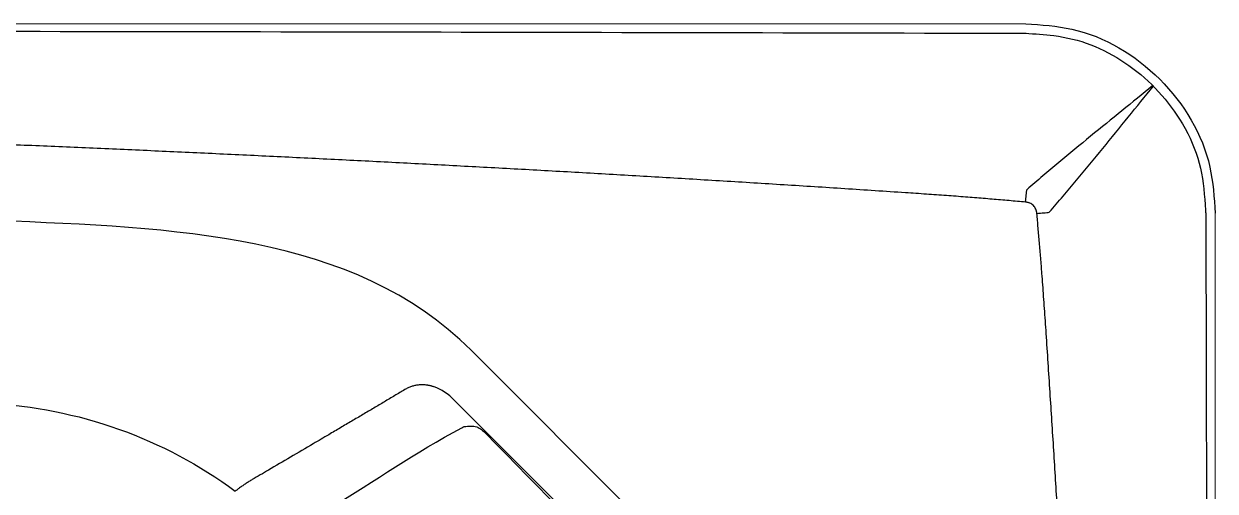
# Model space of a CAD drawing. Extents: x 528 to 612, y 788 to 934.
# Drawn here: x 594.16 to 612.38, y 882.19 to 889.34 of the extents above; entities that cross this region are included whole.
import ezdxf

# ---------------------------------------------------------------- set-up
doc = ezdxf.new("R2010")
doc.units = 0
doc.header["$MEASUREMENT"] = 0
doc.layers.add('1', color=4, linetype='Continuous')
doc.layers.add('JET', color=3, linetype='Continuous')

# ---------------------------------------------------------------- blocks, each defined once
blk = doc.blocks.new('Pillow Retg')
at = {"layer": '1'}
for points, knots in [([(0.428, 4.971), (0.583, 5.065), (0.863, 5.236), (1.309, 5.142), (1.832, 4.269), (2.308, 3.587), (2.691, 2.864), (2.696, 2.852)], [0, 0, 0, 0, 0.533921, 0.963649, 1.171047, 3.522005, 3.560627, 3.560627, 3.560627, 3.560627]), ([(-3.044, -2.672), (-3.051, -2.67), (-3.08, -2.662), (-3.724, -2.276), (-4.423, -1.955), (-4.975, -1.464), (-4.994, -1.448)], [11.621374, 11.621374, 11.621374, 11.621374, 11.643352, 11.711054, 13.84981, 13.926258, 13.926258, 13.926258, 13.926258])]:
    blk.add_open_spline(points, degree=3, knots=knots, dxfattribs=at)
for points in [[(-5.004, -1.096), (1.142, 4.968)], [(-4.93, -0.332), (0.428, 4.971)], [(2.696, 2.852), (2.692, 2.657), (2.591, 2.517)], [(-4.994, -1.448), (-5.184, -1.025), (-4.93, -0.332)], [(-2.591, -2.517), (-2.875, -2.694), (-3.044, -2.672)]]:
    blk.add_spline(points, degree=3, dxfattribs=at)
blk.add_open_spline([(2.591, 2.517), (0.864, 0.839), (-0.864, -0.839), (-2.591, -2.517)], degree=3, dxfattribs=at)
blk = doc.blocks.new('2018 FLASH')
at = {"layer": '1', "color": 6, "linetype": 'Continuous', "lineweight": 18}
for p, q in [((81.522, 84.42), (2.898, 84.42)), ((84.42, 2.898), (84.42, 81.522))]:
    blk.add_line(p, q, dxfattribs=at)
at = {"layer": '1', "linetype": 'Continuous', "lineweight": 25}
for p, q in [((81.519, 81.692), (81.536, 81.882)), ((73.035, 79.427), (79.427, 73.035)), ((78.658, 72.784), (72.784, 78.658))]:
    blk.add_line(p, q, dxfattribs=at)
blk.add_ellipse((72.436, 77.45), major_axis=(-0.221, 1.44), ratio=0.581848, start_param=5.612669, end_param=5.984135, dxfattribs=at)
at = {"layer": '1', "color": 6}
blk.add_spline([(81.522, 84.42), (82.229, 84.338), (83.571, 83.571), (84.338, 82.229), (84.42, 81.522)], degree=3, dxfattribs=at)
at = {"layer": '1', "linetype": 'Continuous', "lineweight": 25}
for points, knots in [([(2.894, 84.275), (2.951, 84.277), (2.954, 84.277), (2.96, 84.277), (2.97, 84.277), (2.992, 84.277), (3.037, 84.277), (3.126, 84.277), (3.305, 84.278), (3.663, 84.278), (4.379, 84.28), (5.81, 84.283), (7.037, 84.286), (9.491, 84.291), (11.127, 84.294), (16.035, 84.303), (19.307, 84.308), (25.851, 84.315), (29.122, 84.318), (35.666, 84.321), (42.21, 84.323), (48.754, 84.321), (55.298, 84.318), (58.569, 84.315), (65.113, 84.308), (68.385, 84.303), (74.929, 84.291), (78.201, 84.284), (81.526, 84.275)], [0, 0, 0, 0, 0.000122, 0.000122, 0.000244, 0.000488, 0.000977, 0.001953, 0.003906, 0.007812, 0.015625, 0.03125, 0.0625, 0.0625, 0.125, 0.125, 0.25, 0.25, 0.375, 0.375, 0.5, 0.625, 0.625, 0.75, 0.75, 0.875, 0.875, 1, 1, 1, 1]), ([(83.464, 83.474), (83.309, 83.347), (83.152, 83.219), (82.835, 82.962), (82.675, 82.833), (82.353, 82.569), (82.19, 82.435), (81.864, 82.162), (81.7, 82.024), (81.536, 81.882)], [0, 0, 0, 0, 0.25, 0.25, 0.5, 0.5, 0.75, 0.75, 1, 1, 1, 1]), ([(81.882, 81.536), (82.024, 81.7), (82.162, 81.864), (82.435, 82.19), (82.569, 82.353), (82.833, 82.675), (82.962, 82.835), (83.219, 83.152), (83.347, 83.309), (83.474, 83.464)], [0, 0, 0, 0, 0.25, 0.25, 0.5, 0.5, 0.75, 0.75, 1, 1, 1, 1]), ([(79.681, 81.835), (79.526, 81.845), (79.217, 81.866), (78.753, 81.896), (78.289, 81.926), (77.824, 81.955), (77.359, 81.984), (76.895, 82.013), (76.429, 82.041), (75.964, 82.069), (75.499, 82.096), (75.033, 82.123), (74.567, 82.15), (74.101, 82.176), (73.634, 82.202), (73.167, 82.227), (72.7, 82.252), (72.233, 82.277), (71.766, 82.302), (71.298, 82.325), (70.831, 82.349), (70.363, 82.372), (69.894, 82.395), (69.426, 82.417), (68.957, 82.439), (68.488, 82.461), (68.019, 82.482), (67.55, 82.503), (67.08, 82.524), (66.61, 82.544), (66.14, 82.563), (65.67, 82.583), (65.2, 82.602), (64.729, 82.62), (64.258, 82.638), (63.787, 82.656), (63.315, 82.673), (62.844, 82.69), (62.372, 82.707), (61.9, 82.723), (61.428, 82.739), (60.334, 82.775), (58.618, 82.827), (56.278, 82.888), (53.932, 82.939), (50.807, 82.996), (46.899, 83.042), (42.21, 83.061), (37.52, 83.042), (33.612, 82.996), (30.487, 82.939), (28.142, 82.888), (25.801, 82.827), (23.943, 82.77), (22.565, 82.725), (21.666, 82.694), (20.767, 82.661), (19.87, 82.627), (18.974, 82.592), (18.078, 82.555), (17.183, 82.517), (16.289, 82.477), (15.395, 82.436), (14.503, 82.394), (13.611, 82.35), (12.72, 82.305), (11.83, 82.259), (10.941, 82.211), (10.053, 82.161), (9.165, 82.11), (8.278, 82.058), (7.392, 82.005), (6.507, 81.95), (5.623, 81.893), (5.033, 81.855), (4.739, 81.835)], [0, 0, 0, 0, 0.006197, 0.012398, 0.0186, 0.024806, 0.031014, 0.037224, 0.043438, 0.049654, 0.055873, 0.062094, 0.068318, 0.074545, 0.080774, 0.087006, 0.093241, 0.099478, 0.105719, 0.111962, 0.118207, 0.124456, 0.130707, 0.13696, 0.143217, 0.149476, 0.155738, 0.162003, 0.16827, 0.174541, 0.180814, 0.18709, 0.193368, 0.199649, 0.205933, 0.21222, 0.21851, 0.224802, 0.231098, 0.237396, 0.243697, 0.25, 0.281157, 0.312375, 0.343656, 0.375, 0.437416, 0.5, 0.562583, 0.625, 0.656344, 0.687624, 0.718843, 0.75, 0.762004, 0.773999, 0.785983, 0.797957, 0.809921, 0.821875, 0.833819, 0.845753, 0.857677, 0.869591, 0.881495, 0.89339, 0.905274, 0.917149, 0.929014, 0.940869, 0.952714, 0.96455, 0.976376, 0.988193, 1, 1, 1, 1]), ([(81.519, 81.692), (81.477, 81.695), (81.393, 81.703), (81.265, 81.715), (81.136, 81.726), (81.005, 81.737), (80.872, 81.748), (80.737, 81.759), (80.549, 81.774), (80.304, 81.792), (79.997, 81.814), (79.788, 81.828), (79.681, 81.835)], [0, 0, 0, 0, 0.06824, 0.137542, 0.207907, 0.279335, 0.351826, 0.425381, 0.5, 0.658475, 0.82514, 1, 1, 1, 1]), ([(81.692, 81.519), (81.691, 81.522), (81.691, 81.528), (81.689, 81.538), (81.687, 81.547), (81.685, 81.557), (81.682, 81.566), (81.679, 81.574), (81.672, 81.591), (81.66, 81.613), (81.639, 81.639), (81.613, 81.661), (81.589, 81.674), (81.568, 81.682), (81.552, 81.686), (81.536, 81.69), (81.524, 81.691), (81.519, 81.692)], [0, 0, 0, 0, 0.036742, 0.073032, 0.108939, 0.144533, 0.179885, 0.21507, 0.250161, 0.377079, 0.500004, 0.623362, 0.749878, 0.810464, 0.872086, 0.935141, 1, 1, 1, 1]), ([(81.692, 81.519), (81.728, 81.522), (81.764, 81.525), (81.83, 81.531), (81.859, 81.534), (81.882, 81.536)], [0, 0, 0, 0, 0.5, 0.5, 1, 1, 1, 1]), ([(81.835, 79.681), (81.831, 79.746), (81.822, 79.874), (81.809, 80.063), (81.796, 80.247), (81.783, 80.426), (81.768, 80.622), (81.751, 80.837), (81.732, 81.07), (81.712, 81.296), (81.698, 81.445), (81.692, 81.519)], [0, 0, 0, 0, 0.105898, 0.208846, 0.308846, 0.405897, 0.5, 0.629883, 0.75651, 0.879881, 1, 1, 1, 1]), ([(84.277, 81.473), (84.277, 81.469), (84.277, 81.466), (84.277, 81.46), (84.277, 81.45), (84.277, 81.428), (84.277, 81.383), (84.277, 81.294), (84.278, 81.115), (84.278, 80.757), (84.28, 80.041), (84.283, 78.61), (84.286, 77.383), (84.291, 74.929), (84.294, 73.293), (84.303, 68.385), (84.308, 65.113), (84.315, 58.569), (84.318, 55.298), (84.321, 48.754), (84.323, 42.21), (84.321, 35.666), (84.318, 29.122), (84.315, 25.851), (84.308, 19.307), (84.303, 16.035), (84.291, 9.491), (84.284, 6.219), (84.277, 2.947)], [0, 0, 0, 0, 0.000122, 0.000122, 0.000244, 0.000488, 0.000977, 0.001953, 0.003906, 0.007812, 0.015625, 0.03125, 0.0625, 0.0625, 0.125, 0.125, 0.25, 0.25, 0.375, 0.375, 0.5, 0.625, 0.625, 0.75, 0.75, 0.875, 0.875, 1, 1, 1, 1]), ([(83.05, 39.885), (83.051, 40.052), (83.052, 40.386), (83.053, 40.886), (83.054, 41.387), (83.055, 41.887), (83.055, 42.387), (83.054, 42.887), (83.054, 43.387), (83.052, 43.887), (83.051, 44.386), (83.049, 44.885), (83.046, 45.385), (83.043, 45.884), (83.04, 46.382), (83.036, 46.881), (83.032, 47.38), (83.028, 47.878), (83.023, 48.376), (83.017, 48.875), (83.011, 49.372), (83.005, 49.87), (82.998, 50.368), (82.991, 50.865), (82.984, 51.363), (82.976, 51.86), (82.967, 52.357), (82.959, 52.854), (82.949, 53.351), (82.94, 53.847), (82.93, 54.344), (82.919, 54.84), (82.908, 55.336), (82.897, 55.832), (82.885, 56.328), (82.873, 56.823), (82.86, 57.319), (82.847, 57.814), (82.834, 58.309), (82.82, 58.804), (82.805, 59.299), (82.787, 59.933), (82.763, 60.707), (82.733, 61.619), (82.702, 62.53), (82.669, 63.44), (82.635, 64.35), (82.599, 65.258), (82.562, 66.166), (82.524, 67.073), (82.484, 67.979), (82.443, 68.884), (82.4, 69.789), (82.356, 70.692), (82.311, 71.595), (82.263, 72.497), (82.215, 73.398), (82.165, 74.298), (82.114, 75.197), (82.061, 76.096), (82.007, 76.993), (81.951, 77.89), (81.894, 78.786), (81.855, 79.383), (81.835, 79.681)], [0, 0, 0, 0, 0.012574, 0.025144, 0.03771, 0.050272, 0.06283, 0.075385, 0.087935, 0.100482, 0.113025, 0.125564, 0.138099, 0.15063, 0.163158, 0.175682, 0.188202, 0.200718, 0.213231, 0.225739, 0.238244, 0.250746, 0.263243, 0.275737, 0.288227, 0.300713, 0.313196, 0.325675, 0.338151, 0.350622, 0.36309, 0.375555, 0.388015, 0.400473, 0.412926, 0.425376, 0.437822, 0.450265, 0.462704, 0.47514, 0.487572, 0.5, 0.522935, 0.54585, 0.568745, 0.59162, 0.614475, 0.63731, 0.660125, 0.68292, 0.705695, 0.728451, 0.751187, 0.773903, 0.7966, 0.819277, 0.841935, 0.864573, 0.887192, 0.909792, 0.932373, 0.954934, 0.977477, 1, 1, 1, 1]), ([(72.022, 78.823), (71.97, 78.792), (71.866, 78.73), (71.708, 78.636), (71.546, 78.54), (71.38, 78.441), (71.209, 78.34), (71.035, 78.238), (70.839, 78.122), (70.584, 77.973), (70.277, 77.792), (69.965, 77.609), (69.77, 77.494), (69.687, 77.446)], [0, 0, 0, 0, 0.0665987, 0.1348072, 0.2046256, 0.2760539, 0.3490923, 0.423741, 0.5, 0.6006736, 0.749984, 0.8937774, 1, 1, 1, 1]), ([(72.472, 78.864), (72.467, 78.865), (72.458, 78.869), (72.444, 78.873), (72.43, 78.877), (72.416, 78.881), (72.402, 78.884), (72.388, 78.887), (72.374, 78.889), (72.361, 78.891), (72.331, 78.895), (72.286, 78.898), (72.237, 78.895), (72.2, 78.89), (72.174, 78.885), (72.148, 78.878), (72.122, 78.87), (72.096, 78.86), (72.071, 78.849), (72.046, 78.837), (72.03, 78.828), (72.022, 78.823)], [0, 0, 0, 0, 0.027777, 0.055524, 0.083253, 0.110977, 0.138707, 0.166454, 0.194231, 0.222049, 0.24992, 0.373427, 0.499793, 0.558306, 0.617824, 0.678422, 0.740173, 0.803144, 0.867399, 0.932999, 1, 1, 1, 1]), ([(69.687, 77.446), (69.679, 77.441), (69.662, 77.431), (69.638, 77.416), (69.614, 77.401), (69.589, 77.385), (69.566, 77.369), (69.542, 77.353), (69.519, 77.336), (69.495, 77.32), (69.473, 77.303), (69.45, 77.286), (69.436, 77.275), (69.429, 77.269)], [0, 0, 0, 0, 0.090324, 0.181194, 0.272469, 0.364002, 0.455646, 0.547254, 0.638694, 0.72983, 0.820522, 0.910624, 1, 1, 1, 1])]:
    blk.add_open_spline(points, degree=3, knots=knots, dxfattribs=at)
at = {"layer": '1'}
blk.add_open_spline([(81.513, 84.276), (81.662, 84.266), (81.808, 84.257), (82.147, 84.214), (82.333, 84.171), (82.698, 84.031), (82.874, 83.937), (83.371, 83.6), (83.663, 83.299), (83.995, 82.772), (84.09, 82.571), (84.215, 82.162), (84.243, 81.954), (84.266, 81.661), (84.271, 81.587), (84.276, 81.513)], degree=3, knots=[0, 0, 0, 0, 0.446066, 0.446066, 1.066039, 1.066039, 1.686013, 1.686013, 2.925959, 2.925959, 3.621034, 3.621034, 4.292355, 4.292355, 4.51532, 4.51532, 4.51532, 4.51532], dxfattribs=at)
at = {"layer": '1', "linetype": 'Continuous', "lineweight": 25}
for points in [[(83.474, 83.464), (83.471, 83.467), (83.467, 83.471), (83.464, 83.474)], [(84.275, 81.526), (84.276, 81.508), (84.276, 81.49), (84.277, 81.473)], [(73.035, 79.427), (71.24, 81.222), (68.462, 81.295), (65.782, 81.41)], [(65.65, 78.612), (67.022, 78.548), (68.336, 78.076), (69.429, 77.269)]]:
    blk.add_open_spline(points, degree=3, dxfattribs=at)
at = {"layer": 'JET', "rotation": 90.06675561673721}
blk.add_blockref('Pillow Retg', (75.783, 75.564), dxfattribs=at)

msp = doc.modelspace()

# ---------------------------------------------------------------- block references
at = {"layer": '1'}
msp.add_blockref('2018 FLASH', (527.965, 804.919), dxfattribs=at)

doc.saveas('drawing.dxf')
